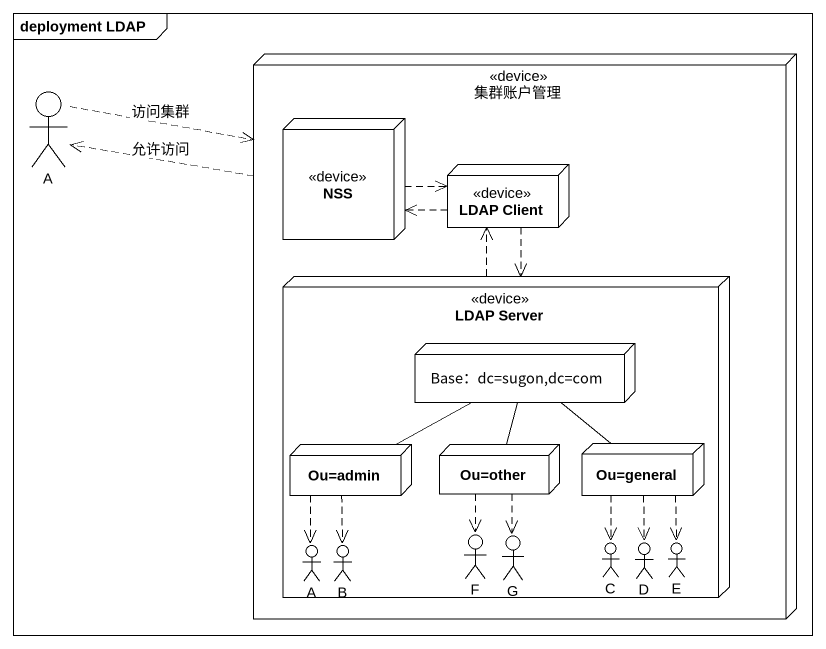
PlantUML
@startuml
mainframe deployment LDAP
actor A
node 集群账户管理 <<device>> #FFFFFF {
  node NSS <<device>>
  node "LDAP Client" as LDAP_Client <<device>>
  node "LDAP Server" as LDAP_Server <<device>> {
    node "Base：dc=sugon,dc=com" as Base_dc_sugon_dc_com
    node "Ou=admin" as Ou_admin
    node "Ou=other" as Ou_other
    node "Ou=general" as Ou_general
    actor "A" as A_2
    actor B
    actor F
    actor G
    actor C
    actor D
    actor E
  }
}
A .right.> 集群账户管理 : 访问集群
集群账户管理 .left.> A : 允许访问
NSS .right.> LDAP_Client
LDAP_Client .left.> NSS
LDAP_Client ..> LDAP_Server
LDAP_Server .up.> LDAP_Client
Base_dc_sugon_dc_com -left- Ou_admin
Base_dc_sugon_dc_com -- Ou_other
Base_dc_sugon_dc_com -- Ou_general
Ou_admin ..> A_2
Ou_admin ..> B
Ou_other ..> F
Ou_other ..> G
Ou_general ..> C
Ou_general ..> D
Ou_general ..> E
@enduml
